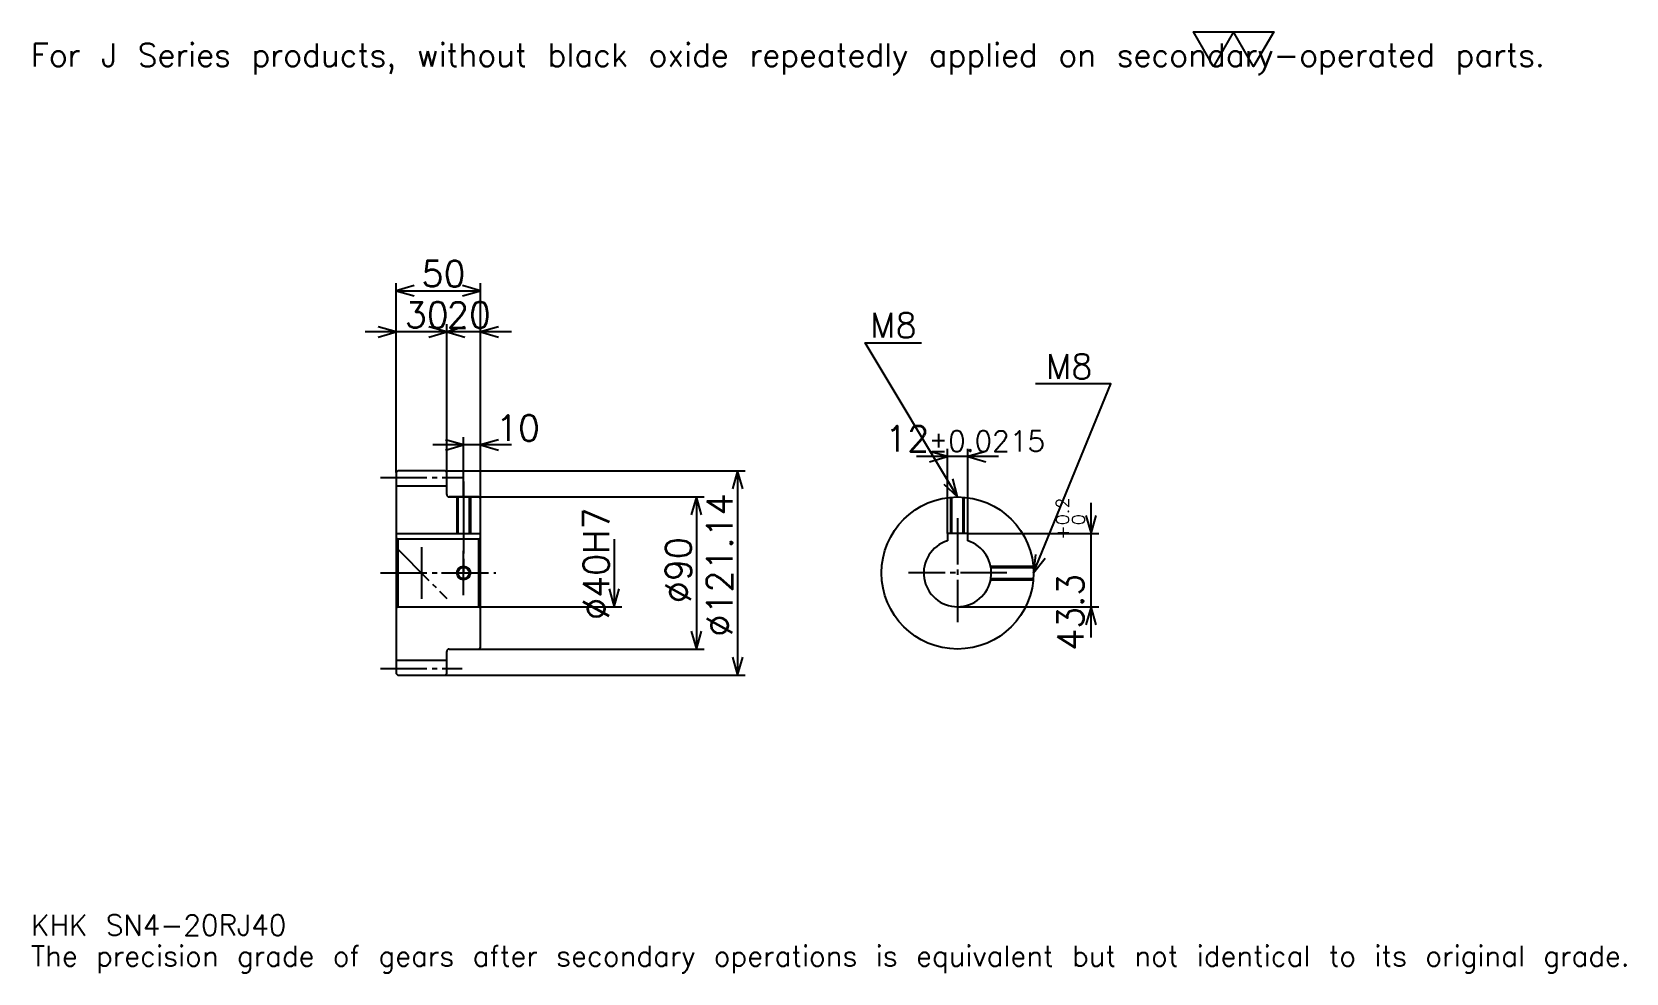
# Model space of a CAD drawing. Extents: x 31 to 975, y 11 to 568.
import ezdxf

# ---------------------------------------------------------------- set-up
doc = ezdxf.new("R2010")
doc.units = 0
doc.linetypes.add('DASHDOT', pattern=[36.521738, 27.391304, -3.043478, 3.043478, -3.043478])
doc.layers.get('0').update_dxf_attribs({"linetype": 'CONTINUOUS'})
doc.layers.add('DASHDOT', color=6, linetype='DASHDOT')
doc.styles.add('KANJI', font='TXT', dxfattribs={"bigfont": 'BIGFONT'})

msp = doc.modelspace()

# ---------------------------------------------------------------- linework, layer by layer
at = {"color": 5}
for p, q in [((246.521729, 308.61203), (246.521729, 419.698975)), ((296.521729, 308.61203), (296.521729, 419.698975)), ((246.521729, 415.133789), (296.521729, 415.133789)), ((294.782593, 390.78595), (228.260864, 390.78595)), ((314.782593, 390.78595), (258.260864, 390.78595)), ((276.521729, 308.61203), (276.521729, 395.351166)), ((314.782593, 323.829437), (268.260864, 323.829437)), ((286.521729, 308.61203), (286.521729, 328.394653)), ((572.913025, 271.343475), (572.913025, 321.560883)), ((584.913025, 271.343475), (584.913025, 321.560883)), ((603.173889, 316.995667), (554.652161, 316.995667)), ((246.521729, 307.61203), (246.521729, 308.61203)), ((275.521729, 308.61203), (296.521729, 308.61203)), ((276.521729, 307.61203), (276.521729, 308.61203)), ((286.521729, 293.043488), (286.521729, 308.61203)), ((286.521729, 293.043488), (286.521729, 308.61203)), ((296.521729, 308.61203), (453.260864, 308.61203)), ((296.521729, 292.043488), (296.521729, 308.61203)), ((448.695648, 308.61203), (448.695648, 187.474945)), ((278.021729, 293.043488), (296.521729, 293.043488)), ((296.521729, 293.043488), (428.913025, 293.043488)), ((424.347809, 293.043488), (424.347809, 203.043488)), ((657.956543, 209.782623), (657.956543, 289.60437)), ((375.652161, 268.043488), (375.652161, 228.043488)), ((584.913025, 271.343475), (662.521729, 271.343475)), ((296.521729, 228.043488), (380.217377, 228.043488)), ((578.913025, 228.043488), (662.521729, 228.043488)), ((278.021729, 203.043488), (296.521729, 203.043488)), ((296.521729, 203.043488), (428.913025, 203.043488)), ((275.521729, 187.474945), (296.521729, 187.474945)), ((296.521729, 187.474945), (453.260864, 187.474945))]:
    msp.add_line(p, q, dxfattribs=at)
at = {"color": 4}
for p, q in [((246.521729, 299.61203), (276.521729, 299.61203)), ((246.521729, 271.343475), (296.521729, 271.343475)), ((247.521729, 268.043488), (247.521729, 228.043488)), ((295.521729, 268.043488), (296.521729, 269.043488)), ((295.521729, 228.043488), (296.521729, 227.043488)), ((246.521729, 196.474945), (276.521729, 196.474945))]:
    msp.add_line(p, q, dxfattribs=at)
at = {"color": 7}
msp.add_line((261.521729, 263.260864), (261.521729, 232.826096), dxfattribs=at)
msp.add_lwpolyline([(730.434753, 547.826111), (718.565186, 568.400024), (766.043457, 568.400024), (754.173889, 547.826111), (742.304321, 568.400024), (730.434753, 547.826111)], dxfattribs=at)
at = {"color": 5}
for points in [[(257.173889, 418.177246), (246.521729, 415.133789), (257.173889, 412.090302)], [(285.869568, 412.090302), (296.521729, 415.133789), (285.869568, 418.177246)], [(235.869553, 387.742493), (246.521729, 390.78595), (235.869553, 393.829407)], [(265.869568, 387.742493), (276.521729, 390.78595), (265.869568, 393.829407)], [(287.173889, 393.829407), (276.521729, 390.78595), (287.173889, 387.742493)], [(307.173889, 393.829407), (296.521729, 390.78595), (307.173889, 387.742493)], [(578.913025, 293.043488), (524.130432, 384.347839), (557.608643, 384.347839)], [(623.913025, 248.043488), (669.565186, 360), (625.130493, 360)], [(275.869568, 320.78595), (286.521729, 323.829437), (275.869568, 326.872925)], [(307.173889, 326.872925), (296.521729, 323.829437), (307.173889, 320.78595)], [(562.260864, 313.952179), (572.913025, 316.995667), (562.260864, 320.039124)], [(595.565186, 320.039124), (584.913025, 316.995667), (595.565186, 313.952179)], [(451.739136, 297.959869), (448.695648, 308.61203), (445.652161, 297.959869)], [(570.822754, 300.611786), (578.913025, 293.043488), (576.042297, 303.7435)], [(427.391296, 282.391296), (424.347809, 293.043488), (421.304321, 282.391296)], [(654.913025, 281.995667), (657.956543, 271.343475), (661, 281.995667)], [(625.116943, 259.056305), (623.913025, 248.043488), (630.753296, 256.757965)], [(372.608673, 238.695663), (375.652161, 228.043488), (378.695618, 238.695663)], [(661, 217.391312), (657.956543, 228.043488), (654.913025, 217.391312)], [(421.304321, 213.695663), (424.347809, 203.043488), (427.391296, 213.695663)], [(445.652161, 198.127106), (448.695648, 187.474945), (451.739136, 198.127106)]]:
    msp.add_lwpolyline(points, dxfattribs=at)
at = {"color": 4}
for points in [[(276.521729, 294.543488), (276.521729, 307.61203), (275.521729, 308.61203), (247.521729, 308.61203), (246.521729, 307.61203), (246.521729, 227.043488)], [(278.021729, 203.043488), (295.521729, 203.043488), (296.521729, 204.043488), (296.521729, 292.043488), (295.521729, 293.043488), (278.021729, 293.043488)], [(282.521729, 293.043488), (282.521729, 271.343475)], [(283.196716, 293.043488), (283.196716, 271.343475)], [(289.846741, 293.043488), (289.846741, 271.343475)], [(290.521729, 293.043488), (290.521729, 271.343475)], [(574.913025, 271.343475), (574.913025, 292.865356)], [(575.588013, 271.343475), (575.588013, 292.920471)], [(582.238037, 271.343475), (582.238037, 292.920471)], [(582.913025, 271.343475), (582.913025, 292.865356)], [(246.521729, 227.043488), (247.521729, 228.043488), (295.521729, 228.043488), (295.521729, 268.043488), (247.521729, 268.043488), (246.521729, 269.043488)], [(584.913025, 267.122284), (584.913025, 271.343475), (572.913025, 271.343475), (572.913025, 267.122284)], [(598.508911, 252.043488), (623.734863, 252.043488)], [(598.634705, 251.368484), (623.790039, 251.368484)], [(598.508911, 244.043488), (623.734863, 244.043488)], [(598.634705, 244.718491), (623.790039, 244.718491)], [(246.521729, 227.043488), (246.521729, 188.474945), (247.521729, 187.474945), (275.521729, 187.474945), (276.521729, 188.474945), (276.521729, 201.543488)]]:
    msp.add_lwpolyline(points, dxfattribs=at)
for centre, radius in [((578.913025, 248.043488), 45), ((286.521729, 248.043488), 3.325)]:
    msp.add_circle(centre, radius, dxfattribs=at)
at = {"color": 7}
msp.add_circle((286.521729, 248.043488), 4, dxfattribs=at)
at = {"color": 4}
for centre, radius, start, end in [((278.021729, 294.543488), 1.5, 180, 270), ((578.913025, 248.043488), 20, 107.457602748, 72.542397252), ((278.021729, 201.543488), 1.5, 90, 180)]:
    msp.add_arc(centre, radius, start, end, dxfattribs=at)
at = {"layer": 'DASHDOT', "color": 7}
for p, q in [((237.391296, 304.61203), (285.652161, 304.61203)), ((286.521729, 293.043488), (286.521729, 248.043488)), ((578.913025, 280.473938), (578.913025, 218.913055)), ((246.521729, 263.043488), (276.521729, 233.043488)), ((237.391296, 248.043488), (305.652161, 248.043488)), ((608.043457, 248.043488), (549.782593, 248.043488)), ((237.391296, 191.474945), (285.652161, 191.474945))]:
    msp.add_line(p, q, dxfattribs=at)
for points in [[(286.521729, 302.17392), (286.521729, 262.213043)], [(286.521729, 234.913055), (286.521729, 261.17392)], [(273.391296, 248.043488), (299.652161, 248.043488)]]:
    msp.add_lwpolyline(points, dxfattribs=at)

# ---------------------------------------------------------------- texts
at = {"color": 7, "style": 'KANJI'}
for s, height, p in [('For J Series products, without black oxide repeatedly applied on secondary-operated parts.', 13.695652, (30.434782, 547.826111)), ('50', 15.217391, (261.630432, 417.568542)), ('30', 15.217391, (251.630417, 393.220734)), ('20', 15.217391, (276.630432, 393.220734)), ('M8', 14.608696, (527.173889, 387.391296)), ('M8', 14.608696, (631.217407, 363.043488)), ('10', 15.217391, (305.652161, 326.264221)), ('12', 15.217391, (536.088257, 320.039124)), ('%%p0.0215', 12.173913, (561.803833, 320.039124)), ('KHK SN4-20RJ40', 12.173913, (30.434782, 33.47826)), ('The precision grade of gears after secondary operations is equivalent but not identical to its original grade.', 12.173913, (30.434782, 15.217391))]:
    msp.add_text(s, height=height, dxfattribs=at).set_placement(p)
for s, height, p in [('%%c121.14', 15.217391, (445.652161, 210.380447)), ('%%c40H7', 15.217391, (372.608673, 220.271744)), ('0.2', 7.608696, (644.869568, 276.361877)), ('+', 7.608696, (644.869568, 267.840149)), ('0', 7.608696, (654.304321, 276.361877)), ('%%c90', 15.217391, (421.304321, 230.163055)), ('43.3', 15.217391, (653.391296, 201.973251))]:
    msp.add_text(s, height=height, rotation=90, dxfattribs=at).set_placement(p)

doc.saveas('drawing.dxf')
